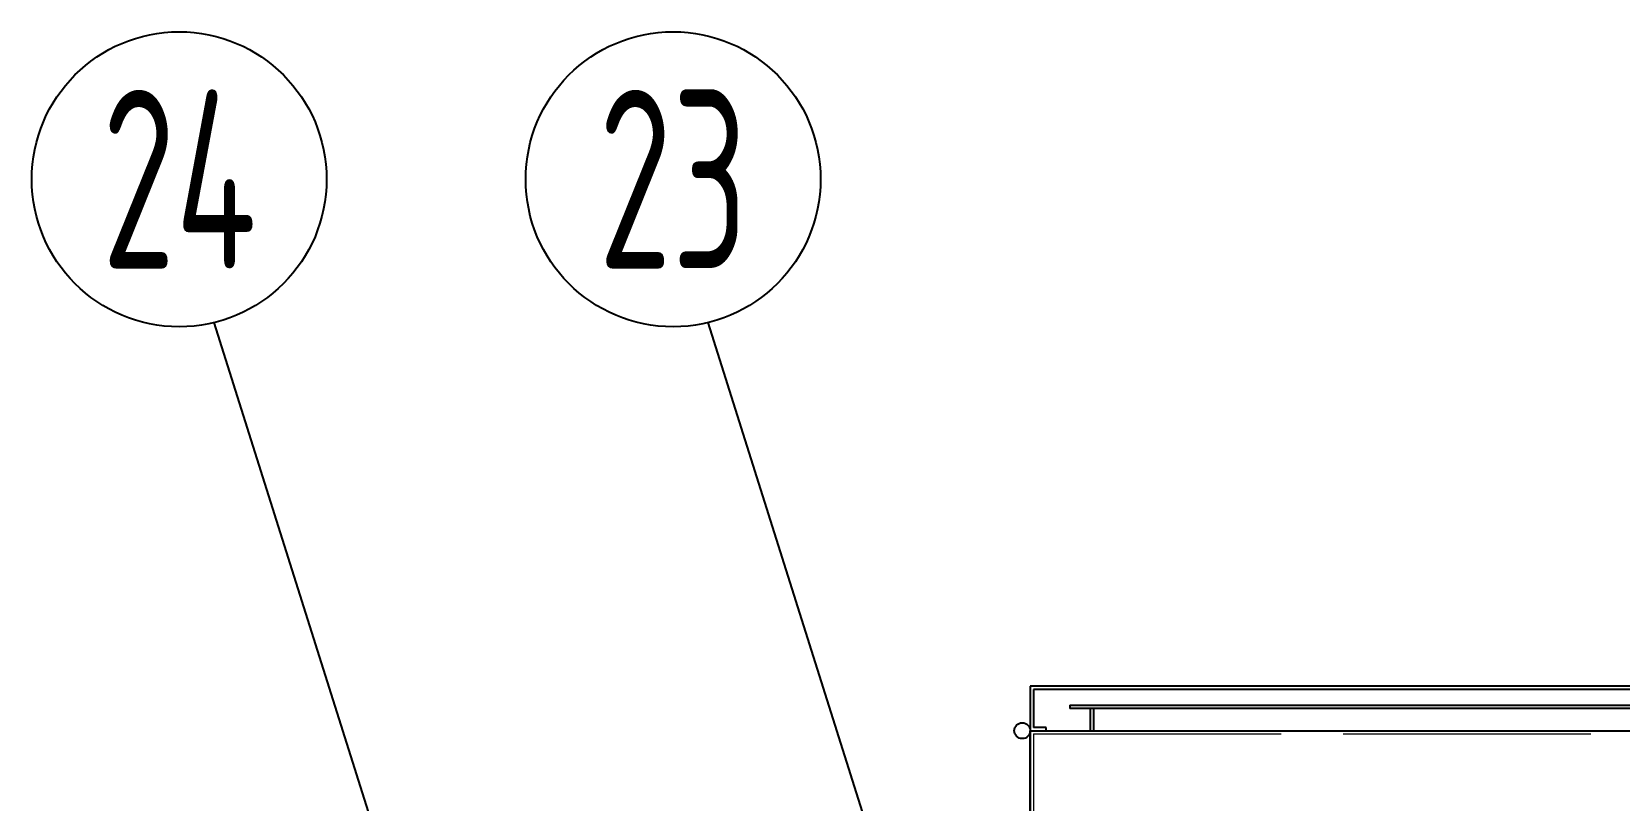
# Model space of a CAD drawing. Header units: millimetres. Extents: x 35720 to 50764, y -47170 to -36532.
# Drawn here: x 37459 to 38459, y -41369 to -40886 of the extents above; entities that cross this region are included whole.
import ezdxf
from ezdxf.enums import TextEntityAlignment as Align

# ---------------------------------------------------------------- set-up
doc = ezdxf.new("R2010")
doc.units = ezdxf.units.MM
doc.header["$LTSCALE"] = 13
doc.linetypes.add('ACAD_ISO02W100', pattern=[15, 12, -3])
doc.linetypes.add('CENTER', pattern=[50.8, 31.75, -6.35, 6.35, -6.35])
doc.layers.get('0').update_dxf_attribs({"color": 1, "linetype": 'CENTER'})
for name, color, linetype in [('01', 7, 'Continuous'), ('08', 1, 'Continuous'), ('DIM', 4, 'Continuous')]:
    doc.layers.add(name, color=color, linetype=linetype)
doc.layers.add('11', color=3, linetype='Continuous', lineweight=18)
doc.layers.add('DAS', color=3, linetype='ACAD_ISO02W100', lineweight=18)
doc.styles.get("Standard").update_dxf_attribs({"font": 'gbenor.shx', "bigfont": 'gbcbig.shx'})

# ---------------------------------------------------------------- blocks, each defined once
blk = doc.blocks.new('023031230.')
blk.add_line((57079.82, -36412.43), (55949.82, -36412.43))
blk.add_circle((57084.82, -36412.43), 5)
at = {"layer": '01', "ltscale": 45.628538}
blk.add_line((57079.82, -36412.43), (57079.82, -35892.43), dxfattribs=at)
at = {"layer": '01'}
for p, q in [((57079.82, -36412.43), (55869.82, -36412.43)), ((57039.82, -36412.43), (57039.82, -36426.43)), ((57041.82, -36412.43), (57041.82, -36426.43)), ((57079.82, -36412.43), (57069.82, -36412.43)), ((57069.82, -36412.43), (57069.82, -36414.43)), ((57069.82, -36414.43), (57077.82, -36414.43)), ((57077.82, -36438.43), (57077.82, -36414.43)), ((57077.82, -36438.43), (57077.82, -36414.43)), ((57079.82, -36440.43), (57079.82, -36412.43)), ((57079.82, -36440.43), (57079.82, -36412.43)), ((55894.82, -36426.43), (57054.82, -36426.43)), ((57054.82, -36428.43), (57054.82, -36426.43)), ((57054.82, -36428.43), (55894.82, -36428.43)), ((55869.82, -36440.43), (57079.82, -36440.43)), ((55871.82, -36438.43), (57077.82, -36438.43))]:
    blk.add_line(p, q, dxfattribs=at)
at = {"layer": '01', "ltscale": 45.628538}
blk.add_lwpolyline([(55869.82, -36412.43), (55869.82, -35892.43), (57079.82, -35892.43), (57079.82, -36412.43)], close=True, dxfattribs=at)
at = {"layer": 'DAS'}
for p, q in [((57077.82, -36410.43), (57077.82, -35892.43)), ((57077.82, -36410.43), (55871.82, -36410.43)), ((57079.82, -36412.43), (57077.82, -36412.43))]:
    blk.add_line(p, q, dxfattribs=at)

msp = doc.modelspace()

# ---------------------------------------------------------------- linework, layer by layer
at = {"layer": '08', "color": 3}
for p, q in [((37574.046, -41068.812), (37848.062, -41936.454)), ((37884.988, -41068.812), (38159.003, -41936.454))]:
    msp.add_line(p, q, dxfattribs=at)
for centre in [(37552.186, -40978.613), (37863.128, -40978.613)]:
    msp.add_circle(centre, 92.811, dxfattribs=at)

# ---------------------------------------------------------------- block references
at = {"layer": 'DIM', "color": 2, "rotation": 180}
msp.add_blockref('023031230.', (95167.746, -77737.997), dxfattribs=at)

# ---------------------------------------------------------------- texts
at = {"layer": '11', "width": 0.707}
for s, p in [('24', (37552.186, -40978.613)), ('23', (37863.128, -40978.613))]:
    msp.add_text(s, height=112.5, dxfattribs=at).set_placement(p, align=Align.MIDDLE_CENTER)

doc.saveas('drawing.dxf')
